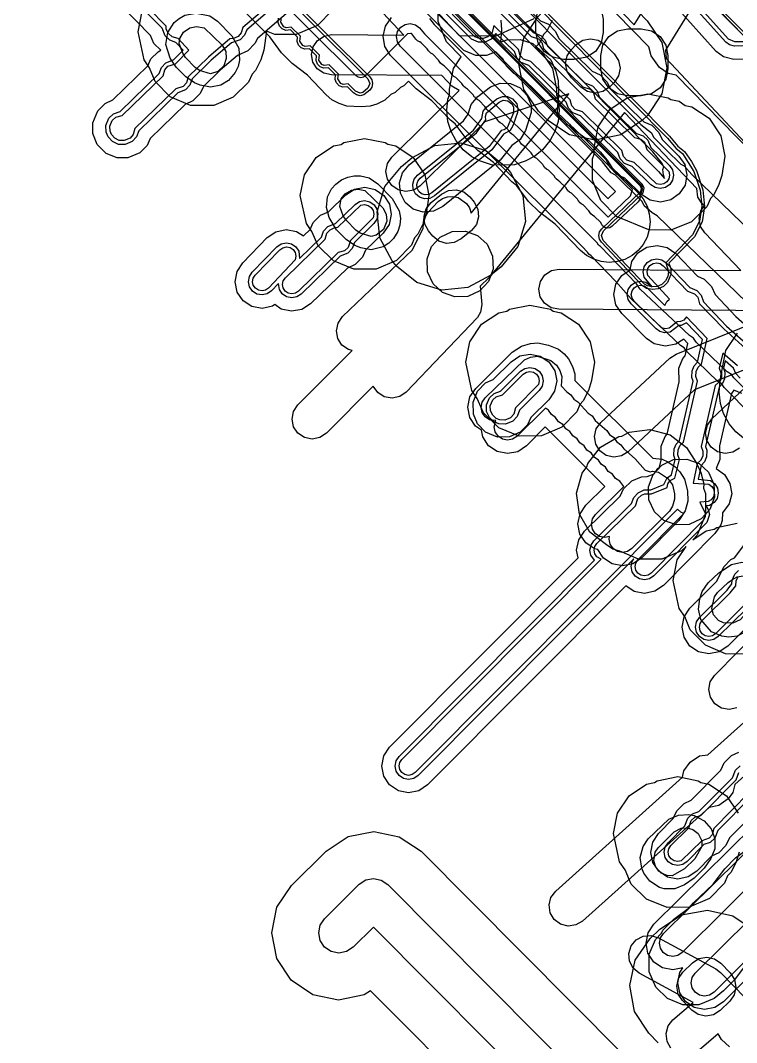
# Model space of a CAD drawing. Header units: metres. Extents: x -2677 to -840, y 169 to 1487.
# Drawn here: x -1908.2 to -1854.8, y 1261.4 to 1337.7 of the extents above; entities that cross this region are included whole.
import ezdxf

# ---------------------------------------------------------------- set-up
doc = ezdxf.new("R2010")
doc.units = ezdxf.units.M
doc.layers.add('AI_GREENING_EXCLUSIONS', color=1, linetype='Continuous')
doc.layers.add('AI_GREENING_LAWN', color=82, linetype='Continuous')

msp = doc.modelspace()

# ---------------------------------------------------------------- linework, layer by layer
at = {"layer": 'AI_GREENING_EXCLUSIONS'}
for points in [[(-1811.473, 1324.442), (-1821.187, 1311.381), (-1822.475, 1309.85), (-1823.366, 1309.3), (-1824.429, 1308.975), (-1825.251, 1308.991), (-1826.079, 1309.14), (-1827.315, 1309.765), (-1916.185, 1398.968)], [(-1811.432, 1324.163), (-1821.033, 1311.253), (-1822.359, 1309.687), (-1823.292, 1309.115), (-1824.429, 1308.775), (-1825.274, 1308.792), (-1826.127, 1308.945), (-1827.457, 1309.624), (-1916.327, 1398.827)], [(-1920.465, 1390.016), (-1859.937, 1328.889), (-1859.298, 1328.107), (-1858.826, 1327.747), (-1857.964, 1326.407), (-1857.509, 1325.011), (-1857.381, 1323.82), (-1857.549, 1322.695), (-1858.065, 1321.678), (-1860.07, 1319.597), (-1859.868, 1318.932), (-1859.925, 1318.57), (-1860.098, 1318.239), (-1860.098, 1318.239), (-1860.371, 1317.982), (-1860.707, 1317.829), (-1861.071, 1317.791), (-1861.435, 1317.875), (-1861.652, 1318.01), (-1864.725, 1321.265), (-1864.861, 1321.621), (-1864.707, 1321.97), (-1861.762, 1324.804), (-1861.682, 1325.181), (-1861.834, 1325.459), (-1902.838, 1366.613)], [(-1920.323, 1390.156), (-1859.795, 1329.03), (-1859.18, 1328.279), (-1858.679, 1327.883), (-1858.14, 1327.139), (-1857.777, 1326.477), (-1857.311, 1325.042), (-1857.182, 1323.802), (-1857.355, 1322.645), (-1857.921, 1321.539), (-1859.831, 1319.559), (-1859.689, 1319.156), (-1859.684, 1318.726), (-1859.928, 1318.134), (-1859.928, 1318.134), (-1860.245, 1317.827), (-1860.637, 1317.641), (-1861.064, 1317.592), (-1861.494, 1317.684), (-1861.797, 1317.873), (-1864.87, 1321.128), (-1865.015, 1321.358), (-1865.061, 1321.626), (-1865.001, 1321.892), (-1864.845, 1322.114), (-1861.927, 1324.919), (-1861.879, 1325.144), (-1861.983, 1325.325), (-1902.706, 1366.169)], [(-1877.573, 1343.373), (-1865.905, 1331.738), (-1860.622, 1326.41), (-1860.152, 1325.872), (-1860.227, 1326.155), (-1860.276, 1326.542), (-1860.218, 1326.753), (-1860.382, 1327.063), (-1861.037, 1327.868), (-1861.037, 1327.868), (-1921.513, 1388.942)], [(-1852.964, 1308.938), (-1855, 1311), (-1855.177, 1311.268), (-1855.486, 1311.466), (-1857.792, 1313.68), (-1857.995, 1313.972), (-1858.289, 1314.158), (-1861.974, 1317.625), (-1862.05, 1317.732), (-1862.137, 1317.824), (-1862.16, 1317.884), (-1862.262, 1318.027), (-1864.928, 1320.808), (-1865.084, 1320.917), (-1865.185, 1321.076), (-1865.598, 1321.507), (-1879.873, 1335.745), (-1880.081, 1336.075), (-1880.147, 1336.46), (-1880.061, 1336.84), (-1879.836, 1337.159), (-1879.506, 1337.367), (-1879.121, 1337.433), (-1878.741, 1337.347), (-1878.422, 1337.121), (-1878.048, 1336.669), (-1864.353, 1323), (-1862.704, 1324.577), (-1862.56, 1325.054), (-1902.306, 1364.876)], [(-1877.697, 1337.81), (-1877.34, 1337.376), (-1864.407, 1324.419), (-1864.353, 1324.384), (-1863.816, 1324.897), (-1901.628, 1362.782)], [(-1904.401, 1355.589), (-1882.146, 1333.464), (-1881.994, 1333.237), (-1881.94, 1332.969), (-1881.993, 1332.701), (-1882.144, 1332.474), (-1882.583, 1332.109), (-1882.851, 1332.055), (-1883.119, 1332.108), (-1883.346, 1332.259), (-1883.809, 1332.72), (-1884.144, 1332.693), (-1884.416, 1332.797), (-1884.622, 1333.002), (-1884.727, 1333.274), (-1884.7, 1333.609), (-1885.226, 1334.132), (-1885.561, 1334.104), (-1885.832, 1334.208), (-1886.039, 1334.414), (-1886.143, 1334.685), (-1886.117, 1335.02), (-1886.642, 1335.544), (-1886.977, 1335.516), (-1887.249, 1335.62), (-1887.455, 1335.825), (-1887.56, 1336.097), (-1887.534, 1336.432), (-1888.059, 1336.955), (-1888.394, 1336.928), (-1888.666, 1337.031), (-1888.872, 1337.237), (-1888.977, 1337.508), (-1888.951, 1337.843)], [(-1904.397, 1355.35), (-1882.287, 1333.322), (-1882.14, 1332.969), (-1882.286, 1332.615), (-1882.66, 1332.294), (-1882.851, 1332.255), (-1883.205, 1332.401), (-1883.749, 1332.944), (-1884.113, 1332.89), (-1884.307, 1332.964), (-1884.529, 1333.305), (-1884.477, 1333.669), (-1885.166, 1334.355), (-1885.53, 1334.302), (-1885.724, 1334.376), (-1885.946, 1334.717), (-1885.894, 1335.08), (-1886.583, 1335.767), (-1886.946, 1335.714), (-1887.141, 1335.788), (-1887.363, 1336.128), (-1887.311, 1336.492), (-1888, 1337.178), (-1888.363, 1337.125), (-1888.557, 1337.199), (-1888.78, 1337.54), (-1888.728, 1337.904)], [(-1853.673, 1327.847), (-1859.289, 1333.592), (-1859.897, 1333.72), (-1860.541, 1334.161), (-1861.151, 1335.024), (-1861.341, 1335.691), (-1874.661, 1349.316)], [(-1873.751, 1349.075), (-1862.436, 1337.352), (-1861.232, 1339.285)], [(-1876.124, 1344.196), (-1861.93, 1329.918), (-1861.141, 1329.284), (-1860.988, 1328.971), (-1860.008, 1327.985), (-1858.944, 1326.957), (-1858.692, 1326.834), (-1858.129, 1326.169), (-1831.298, 1300.235), (-1830.389, 1300.383), (-1813.187, 1304.663), (-1812.31, 1305.036), (-1811.75, 1305.021)], [(-1876.124, 1344.196), (-1861.93, 1329.918), (-1861.141, 1329.284), (-1860.988, 1328.971), (-1860.008, 1327.985), (-1858.944, 1326.957), (-1858.692, 1326.834), (-1858.129, 1326.169), (-1831.298, 1300.235), (-1830.389, 1300.383), (-1813.187, 1304.663), (-1812.31, 1305.036), (-1811.75, 1305.021)], [(-1791.286, 1261.685), (-1830.462, 1294.23), (-1831.049, 1294.29), (-1831.768, 1294.584), (-1832.409, 1295.028), (-1832.607, 1295.335), (-1833.699, 1296.204), (-1834.851, 1297.333), (-1835.177, 1297.492), (-1835.694, 1298.077), (-1835.955, 1298.525), (-1836.203, 1299.413), (-1860.71, 1323.101), (-1861.085, 1323.316), (-1861.674, 1323.828), (-1861.836, 1324.155), (-1863.817, 1326.136), (-1864.142, 1326.297), (-1864.791, 1327.123), (-1878.974, 1341.388)], [(-1791.286, 1261.685), (-1830.462, 1294.23), (-1831.049, 1294.29), (-1831.768, 1294.584), (-1832.409, 1295.028), (-1832.607, 1295.335), (-1833.699, 1296.204), (-1834.851, 1297.333), (-1835.177, 1297.492), (-1835.694, 1298.077), (-1835.955, 1298.525), (-1836.203, 1299.413), (-1860.71, 1323.101), (-1861.085, 1323.316), (-1861.674, 1323.828), (-1861.836, 1324.155), (-1863.817, 1326.136), (-1864.142, 1326.297), (-1864.791, 1327.123), (-1878.974, 1341.388)], [(-1879.364, 1340.713), (-1875.464, 1336.544), (-1872.716, 1336.523), (-1869.877, 1337.804)], [(-1888.218, 1339.619), (-1891.319, 1336.957), (-1891.474, 1336.576), (-1891.798, 1336.227), (-1892.441, 1336.003), (-1893.961, 1334.697), (-1895.389, 1333.307), (-1895.56, 1332.847), (-1895.884, 1332.497), (-1896.452, 1332.273), (-1899.356, 1329.442), (-1899.527, 1328.981), (-1899.85, 1328.632), (-1900.388, 1328.407), (-1900.881, 1328.427), (-1901.322, 1328.632), (-1901.646, 1328.981), (-1901.797, 1329.342), (-1901.816, 1329.836), (-1901.592, 1330.373), (-1901.242, 1330.697), (-1900.753, 1330.868), (-1897.85, 1333.699), (-1897.679, 1334.16), (-1897.355, 1334.509), (-1896.787, 1334.733), (-1896.048, 1335.456), (-1896.598, 1336.024), (-1897.055, 1336.195), (-1897.405, 1336.518), (-1897.629, 1337.09), (-1900.124, 1339.661)], [(-1888.373, 1339.897), (-1891.598, 1337.138), (-1891.723, 1336.744), (-1891.966, 1336.476), (-1892.298, 1336.316), (-1892.583, 1336.297), (-1894.164, 1334.919), (-1895.683, 1333.467), (-1895.809, 1333.015), (-1896.051, 1332.746), (-1896.607, 1332.567), (-1899.65, 1329.602), (-1899.775, 1329.149), (-1900.018, 1328.88), (-1900.448, 1328.701), (-1900.822, 1328.721), (-1901.154, 1328.88), (-1901.397, 1329.149), (-1901.503, 1329.402), (-1901.522, 1329.776), (-1901.343, 1330.206), (-1901.075, 1330.448), (-1900.598, 1330.574), (-1897.555, 1333.539), (-1897.43, 1333.992), (-1897.187, 1334.26), (-1896.632, 1334.439), (-1895.625, 1335.45), (-1896.437, 1336.318), (-1896.888, 1336.444), (-1897.156, 1336.686), (-1897.315, 1337.018), (-1897.335, 1337.244), (-1899.963, 1339.955)], [(-1871.586, 1339.781), (-1869.4, 1337.642), (-1868.821, 1337.379), (-1868.28, 1336.839), (-1868.039, 1336.311), (-1865.549, 1333.874), (-1864.97, 1333.612), (-1864.429, 1333.072), (-1864.188, 1332.543), (-1861.698, 1330.107), (-1861.119, 1329.845), (-1860.578, 1329.304), (-1860.337, 1328.776), (-1859.089, 1327.556), (-1858.649, 1326.912), (-1858.488, 1326.148), (-1858.632, 1325.381), (-1859.058, 1324.727), (-1859.702, 1324.287), (-1860.466, 1324.126), (-1861.233, 1324.27), (-1861.887, 1324.696), (-1863.129, 1325.912), (-1863.708, 1326.175), (-1864.249, 1326.715), (-1864.49, 1327.243), (-1866.98, 1329.679), (-1867.559, 1329.942), (-1868.1, 1330.482), (-1868.341, 1331.01), (-1870.831, 1333.446), (-1871.41, 1333.709), (-1871.951, 1334.249), (-1872.192, 1334.777), (-1872.747, 1335.321), (-1873.431, 1335.056), (-1874.223, 1335.056), (-1875.122, 1335.431), (-1878.355, 1338.673)], [(-1872.286, 1339.066), (-1869.946, 1336.774), (-1869.38, 1336.55), (-1869.056, 1336.2), (-1868.885, 1335.738), (-1866.095, 1333.007), (-1865.529, 1332.783), (-1865.205, 1332.433), (-1865.034, 1331.971), (-1862.244, 1329.24), (-1861.757, 1329.069), (-1861.408, 1328.745), (-1861.183, 1328.203), (-1859.789, 1326.841), (-1859.568, 1326.519), (-1859.488, 1326.137), (-1859.56, 1325.754), (-1859.773, 1325.427), (-1860.095, 1325.206), (-1860.477, 1325.126), (-1860.86, 1325.198), (-1861.187, 1325.411), (-1862.583, 1326.779), (-1863.149, 1327.004), (-1863.473, 1327.353), (-1863.644, 1327.816), (-1866.434, 1330.547), (-1867, 1330.771), (-1867.324, 1331.12), (-1867.495, 1331.583), (-1870.285, 1334.314), (-1870.851, 1334.538), (-1871.175, 1334.888), (-1871.346, 1335.35), (-1872.729, 1336.702), (-1873.091, 1336.26), (-1873.532, 1336.056), (-1874.025, 1336.036), (-1874.563, 1336.26), (-1877.793, 1339.528)], [(-1872.496, 1338.851), (-1870.101, 1336.48), (-1869.547, 1336.301), (-1869.305, 1336.033), (-1869.179, 1335.578), (-1866.25, 1332.713), (-1865.696, 1332.534), (-1865.454, 1332.265), (-1865.328, 1331.811), (-1862.399, 1328.946), (-1861.925, 1328.82), (-1861.656, 1328.578), (-1861.477, 1328.044), (-1859.844, 1326.401), (-1859.788, 1326.134), (-1859.838, 1325.865), (-1859.988, 1325.637), (-1860.213, 1325.482), (-1860.48, 1325.426), (-1860.749, 1325.476), (-1862.428, 1327.073), (-1862.982, 1327.252), (-1863.224, 1327.521), (-1863.35, 1327.975), (-1866.279, 1330.841), (-1866.833, 1331.02), (-1867.075, 1331.288), (-1867.201, 1331.742), (-1870.129, 1334.608), (-1870.684, 1334.787), (-1870.926, 1335.055), (-1871.052, 1335.51), (-1872.891, 1337.279), (-1873.016, 1336.778), (-1873.338, 1336.456), (-1873.688, 1336.33), (-1873.965, 1336.33), (-1874.315, 1336.456), (-1877.635, 1339.822)], [(-1852.112, 1335.77), (-1854.945, 1335.761), (-1855.323, 1335.858), (-1855.595, 1336.05), (-1858.771, 1339.591)], [(-1852.011, 1336.07), (-1854.929, 1336.06), (-1855.384, 1336.263), (-1858.548, 1339.791)], [(-1887.617, 1338.804), (-1890.516, 1336.326), (-1890.699, 1335.938), (-1891.239, 1335.398), (-1891.998, 1335.06), (-1893.287, 1333.958), (-1894.545, 1332.732), (-1894.784, 1332.208), (-1895.324, 1331.668), (-1895.908, 1331.404), (-1898.511, 1328.867), (-1898.751, 1328.343), (-1899.291, 1327.803), (-1900.19, 1327.427), (-1900.982, 1327.427), (-1901.801, 1327.749), (-1902.475, 1328.422), (-1902.796, 1329.242), (-1902.796, 1330.033), (-1902.421, 1330.932), (-1901.881, 1331.473), (-1901.297, 1331.737), (-1898.694, 1334.274), (-1898.454, 1334.798), (-1897.914, 1335.338), (-1897.716, 1335.441), (-1898.234, 1335.959), (-1898.501, 1336.549), (-1900.701, 1338.819)], [(-1851.565, 1316), (-1868.045, 1316.123), (-1868.618, 1316.241), (-1869.102, 1316.57), (-1869.424, 1317.059), (-1869.534, 1317.634), (-1869.415, 1318.207), (-1869.086, 1318.691), (-1868.597, 1319.013), (-1868.022, 1319.123), (-1854.475, 1319.021), (-1857.166, 1321.818), (-1857.482, 1322.311), (-1857.585, 1322.887), (-1857.46, 1323.458), (-1857.179, 1323.861), (-1857.353, 1323.982), (-1857.666, 1324.477), (-1857.749, 1325.132), (-1863.154, 1330.802), (-1873.229, 1318.495), (-1873.905, 1317.846), (-1873.774, 1316.488), (-1873.876, 1315.912), (-1874.113, 1315.507), (-1879.428, 1309.955), (-1879.908, 1309.619), (-1880.479, 1309.493), (-1881.056, 1309.595), (-1881.549, 1309.91), (-1881.882, 1310.386), (-1885.377, 1306.88), (-1885.863, 1306.554), (-1886.437, 1306.439), (-1887.011, 1306.552), (-1887.498, 1306.877), (-1887.824, 1307.363), (-1887.939, 1307.937), (-1887.826, 1308.511), (-1887.502, 1308.998), (-1883.455, 1313.057), (-1883.735, 1313.119), (-1884.215, 1313.454), (-1884.53, 1313.947), (-1884.632, 1314.523), (-1884.506, 1315.095), (-1884.171, 1315.575), (-1878.964, 1320.57), (-1878.161, 1322.183), (-1878.099, 1322.845), (-1877.8, 1323.349), (-1877.045, 1324.171), (-1876.707, 1324.394), (-1876.351, 1324.511), (-1875.957, 1324.536), (-1875.56, 1324.454), (-1874.929, 1324.025), (-1874.706, 1323.687), (-1874.581, 1323.294), (-1867.294, 1332.195), (-1873.563, 1330.111), (-1878.379, 1325.34), (-1878.867, 1325.017), (-1879.441, 1324.906), (-1880.015, 1325.023), (-1880.5, 1325.35), (-1880.823, 1325.838), (-1880.934, 1326.413), (-1880.818, 1326.986), (-1880.49, 1327.472), (-1875.478, 1332.437), (-1876.024, 1332.755), (-1876.775, 1333.553), (-1884.999, 1333.615), (-1885.572, 1333.733), (-1886.057, 1334.062), (-1886.378, 1334.551), (-1886.488, 1335.126), (-1886.37, 1335.699), (-1886.041, 1336.183), (-1885.552, 1336.505), (-1884.977, 1336.615), (-1879.6, 1336.575), (-1881.555, 1338.664)], [(-1868.55, 1337.67), (-1868.943, 1336.88), (-1869.192, 1336.613), (-1869.464, 1336), (-1869.806, 1335.658), (-1869.379, 1335.372), (-1868.511, 1334.075), (-1868.207, 1332.544), (-1868.207, 1332.118), (-1868.086, 1331.789), (-1868.013, 1330.977), (-1868.102, 1330.128), (-1868.334, 1329.386), (-1868.706, 1328.683), (-1869.25, 1328.029), (-1869.829, 1327.539), (-1870.547, 1327.161), (-1871.338, 1326.892), (-1872.999, 1326.876), (-1873.871, 1327.161), (-1874.521, 1327.496), (-1875.168, 1328.029), (-1875.708, 1328.683), (-1876.076, 1329.386), (-1876.312, 1330.128), (-1876.402, 1330.977), (-1876.328, 1331.789), (-1876.207, 1332.118), (-1876.207, 1332.118), (-1876.207, 1332.544), (-1875.903, 1334.075), (-1875.322, 1334.943), (-1876.423, 1336.064), (-1877.043, 1337.586), (-1877.043, 1339.17)], [(-1857.926, 1338.963), (-1860.087, 1335.449), (-1860.044, 1334.818), (-1853.397, 1327.733)], [(-1852.434, 1334.768), (-1855, 1334.762), (-1855.756, 1334.956), (-1856.3, 1335.34), (-1859.516, 1338.924)], [(-1808.667, 1326.764), (-1813.76, 1330.662), (-1816.899, 1326.599), (-1814.373, 1324.64), (-1813.103, 1323.181), (-1812.482, 1321.35), (-1812.601, 1319.42), (-1813.444, 1317.68), (-1819.084, 1310.195), (-1820.702, 1308.804), (-1822.753, 1308.214), (-1824.863, 1308.533), (-1826.647, 1309.702), (-1849.711, 1333.433), (-1850.937, 1333.684), (-1852.573, 1334.806), (-1856.84, 1339.209)], [(-1884.915, 1338.438), (-1886.038, 1337.294), (-1887.624, 1336.631), (-1889.208, 1336.631), (-1889.841, 1336.879), (-1890.037, 1335.451), (-1890.263, 1334.726), (-1890.656, 1333.936), (-1890.908, 1333.666), (-1891.178, 1333.058), (-1892.322, 1331.935), (-1893.767, 1331.331), (-1895.505, 1331.331), (-1897.014, 1331.978), (-1898.137, 1333.122), (-1898.556, 1334.124), (-1898.959, 1334.726), (-1899.42, 1336.822), (-1899.116, 1338.353)], [(-1872.36, 1337.691), (-1872.321, 1336.974), (-1872.398, 1336.036), (-1871.913, 1336.218), (-1870.919, 1336.245), (-1869.97, 1335.945), (-1868.645, 1334.734), (-1868.259, 1333.878), (-1868.104, 1333.159), (-1868.065, 1332.442), (-1868.168, 1330.792), (-1867.247, 1329.938), (-1866.952, 1329.567), (-1865.778, 1328.686), (-1864.967, 1327.875), (-1864.431, 1327.245), (-1864.091, 1326.699), (-1862.125, 1324.807), (-1861.751, 1324.352), (-1861.465, 1323.816), (-1861.295, 1323.253), (-1861.236, 1322.658), (-1861.295, 1322.066), (-1861.467, 1321.498), (-1861.76, 1320.954), (-1862.129, 1320.507), (-1862.583, 1320.135), (-1863.116, 1319.85), (-1863.682, 1319.679), (-1864.283, 1319.62), (-1864.885, 1319.682), (-1865.441, 1319.853), (-1865.981, 1320.144), (-1866.414, 1320.504), (-1868.317, 1322.483), (-1869.485, 1323.357), (-1870.296, 1324.168), (-1871.172, 1325.343), (-1871.536, 1325.635), (-1872.909, 1327.083), (-1874.077, 1327.958), (-1874.888, 1328.768), (-1875.764, 1329.944), (-1876.128, 1330.236), (-1877.501, 1331.683), (-1878.669, 1332.558), (-1879.256, 1333.144), (-1879.601, 1332.799), (-1879.861, 1332.67), (-1880.25, 1332.281), (-1880.56, 1332.137), (-1881.026, 1331.728), (-1881.615, 1331.421), (-1882.109, 1331.274), (-1882.778, 1331.213), (-1883.846, 1331.285), (-1884.432, 1331.464), (-1884.958, 1331.75), (-1885.401, 1332.12), (-1886.778, 1333.582), (-1887.919, 1334.446), (-1888.729, 1335.256), (-1889.605, 1336.443), (-1891.348, 1338.204)], [(-1853.675, 1308.235), (-1855.712, 1310.298), (-1855.881, 1310.554), (-1856.179, 1310.745), (-1858.484, 1312.959), (-1858.684, 1313.247), (-1858.975, 1313.43), (-1862.659, 1316.897), (-1863.794, 1318.194), (-1865.639, 1320.109), (-1865.807, 1320.226), (-1865.912, 1320.392), (-1866.305, 1320.8), (-1880.599, 1335.057), (-1881.015, 1335.717), (-1881.147, 1336.486), (-1880.975, 1337.247), (-1880.524, 1337.884)], [(-1854.384, 1309.836), (-1854.982, 1310.086), (-1855.164, 1309.844), (-1856.058, 1305.944), (-1856.042, 1304.918), (-1856.32, 1304.252), (-1855.689, 1303.798), (-1855.279, 1303.134), (-1855.153, 1302.364), (-1855.333, 1301.604), (-1855.844, 1300.937), (-1855.865, 1300.378), (-1855.968, 1300.048), (-1856.398, 1299.398), (-1860.236, 1295.528), (-1860.883, 1295.091), (-1861.648, 1294.936), (-1862.414, 1295.085), (-1863.043, 1295.502), (-1877.832, 1280.651), (-1878.48, 1280.216), (-1879.245, 1280.062), (-1880.01, 1280.213), (-1880.66, 1280.645), (-1881.095, 1281.293), (-1881.249, 1282.058), (-1881.098, 1282.823), (-1880.666, 1283.473), (-1866.607, 1297.592), (-1866.718, 1298.167), (-1866.56, 1298.932), (-1866.122, 1299.578), (-1863.465, 1302.198), (-1863.219, 1302.736), (-1862.6, 1303.33), (-1861.877, 1303.632), (-1861.462, 1303.651), (-1860.943, 1303.853), (-1860.672, 1304.26), (-1860.526, 1304.358), (-1860.407, 1304.879), (-1860.423, 1305.905), (-1860.121, 1306.627), (-1859.963, 1306.81), (-1859.069, 1310.71), (-1859.086, 1311.736), (-1858.783, 1312.459), (-1858.626, 1312.642), (-1858.415, 1313.562), (-1858.729, 1313.889), (-1859.313, 1313.518), (-1860.079, 1313.366), (-1860.935, 1313.559), (-1861.493, 1313.952), (-1863.352, 1315.812), (-1863.786, 1316.461), (-1863.938, 1317.227), (-1863.785, 1317.992), (-1863.352, 1318.641), (-1862.732, 1319.055), (-1862.591, 1319.695), (-1862.144, 1320.335), (-1861.486, 1320.755), (-1860.718, 1320.892), (-1859.956, 1320.724), (-1859.316, 1320.277), (-1857.702, 1318.596), (-1857.195, 1318.363), (-1856.655, 1317.823), (-1856.383, 1317.221), (-1854.831, 1315.594), (-1853.19, 1314.131)], [(-1854.523, 1310.978), (-1854.846, 1311.327), (-1855.006, 1311.733), (-1855.629, 1312.287), (-1855.763, 1311.727), (-1855.665, 1311.441), (-1855.684, 1310.948), (-1855.835, 1310.587), (-1856.087, 1310.309), (-1857.101, 1305.895), (-1857.002, 1305.609), (-1857.022, 1305.116), (-1857.173, 1304.755), (-1857.425, 1304.477), (-1857.656, 1303.453), (-1856.737, 1303.344), (-1856.421, 1303.116), (-1856.215, 1302.784), (-1856.153, 1302.399), (-1856.242, 1302.019), (-1856.471, 1301.703), (-1856.802, 1301.497), (-1857.048, 1301.457), (-1856.896, 1301.192), (-1856.819, 1300.81), (-1856.998, 1300.234), (-1860.946, 1296.232), (-1861.27, 1296.014), (-1861.652, 1295.936), (-1862.035, 1296.01), (-1862.36, 1296.226), (-1862.579, 1296.549), (-1862.656, 1296.932), (-1862.582, 1297.315), (-1862.448, 1297.517), (-1878.54, 1281.356), (-1878.864, 1281.139), (-1879.247, 1281.062), (-1879.63, 1281.137), (-1879.955, 1281.353), (-1880.172, 1281.677), (-1880.249, 1282.06), (-1880.174, 1282.443), (-1879.958, 1282.768), (-1865.374, 1297.413), (-1865.644, 1297.777), (-1865.718, 1298.161), (-1865.639, 1298.543), (-1865.42, 1298.866), (-1862.615, 1301.63), (-1862.444, 1302.097), (-1862.12, 1302.447), (-1861.68, 1302.651), (-1861.179, 1302.67), (-1860.213, 1303.062), (-1859.964, 1303.554), (-1859.634, 1303.773), (-1859.364, 1304.928), (-1859.463, 1305.214), (-1859.443, 1305.707), (-1859.292, 1306.068), (-1859.04, 1306.346), (-1858.027, 1310.759), (-1858.125, 1311.045), (-1858.105, 1311.538), (-1857.954, 1311.9), (-1857.702, 1312.177), (-1857.32, 1313.861), (-1858.515, 1315.11), (-1858.912, 1314.91), (-1859.096, 1314.906), (-1859.742, 1314.424), (-1860.128, 1314.367), (-1860.507, 1314.462), (-1860.786, 1314.659), (-1862.645, 1316.519), (-1862.862, 1316.844), (-1862.938, 1317.227), (-1862.861, 1317.609), (-1862.645, 1317.934), (-1862.32, 1318.15), (-1861.937, 1318.226), (-1861.555, 1318.15), (-1861.089, 1317.792), (-1861.691, 1318.528), (-1861.759, 1318.912), (-1861.675, 1319.294), (-1861.451, 1319.613), (-1861.123, 1319.824), (-1860.739, 1319.892), (-1860.357, 1319.808), (-1860.038, 1319.584), (-1858.285, 1317.757), (-1857.754, 1317.534), (-1857.43, 1317.184), (-1857.26, 1316.687), (-1855.528, 1314.877), (-1853.669, 1313.214)], [(-1854.723, 1311.908), (-1855.808, 1312.849), (-1856.084, 1311.731), (-1855.959, 1311.382), (-1855.978, 1311.007), (-1856.138, 1310.675), (-1856.377, 1310.452), (-1857.421, 1305.899), (-1857.296, 1305.55), (-1857.316, 1305.176), (-1857.475, 1304.844), (-1857.715, 1304.62), (-1858.029, 1303.166), (-1856.862, 1303.071), (-1856.64, 1302.911), (-1856.496, 1302.679), (-1856.453, 1302.41), (-1856.515, 1302.144), (-1856.675, 1301.922), (-1856.907, 1301.779), (-1857.53, 1301.747), (-1857.13, 1300.929), (-1857.135, 1300.656), (-1857.244, 1300.406), (-1861.159, 1296.443), (-1861.386, 1296.29), (-1861.653, 1296.236), (-1861.921, 1296.288), (-1862.149, 1296.439), (-1862.302, 1296.665), (-1862.356, 1296.933), (-1862.304, 1297.201), (-1862.153, 1297.429), (-1858.71, 1300.901), (-1858.954, 1300.985), (-1859.194, 1301.21), (-1878.753, 1281.568), (-1878.98, 1281.416), (-1879.248, 1281.362), (-1879.516, 1281.415), (-1879.743, 1281.566), (-1879.895, 1281.793), (-1879.949, 1282.061), (-1879.896, 1282.329), (-1879.745, 1282.556), (-1864.878, 1297.486), (-1865.216, 1297.662), (-1865.366, 1297.89), (-1865.418, 1298.158), (-1865.363, 1298.426), (-1865.209, 1298.652), (-1862.321, 1301.472), (-1862.142, 1302.009), (-1861.873, 1302.252), (-1861.62, 1302.357), (-1861.133, 1302.351), (-1859.954, 1302.841), (-1859.903, 1303.115), (-1859.751, 1303.343), (-1859.384, 1303.523), (-1859.043, 1304.924), (-1859.169, 1305.273), (-1859.149, 1305.647), (-1858.99, 1305.98), (-1858.75, 1306.203), (-1857.706, 1310.755), (-1857.831, 1311.105), (-1857.811, 1311.479), (-1857.652, 1311.811), (-1857.412, 1312.035), (-1856.992, 1313.951), (-1858.511, 1315.557), (-1858.728, 1315.314), (-1858.977, 1315.203), (-1859.222, 1315.197), (-1859.811, 1314.719), (-1860.079, 1314.666), (-1860.378, 1314.733), (-1862.433, 1316.731), (-1862.584, 1316.959), (-1862.638, 1317.226), (-1862.584, 1317.494), (-1862.433, 1317.721), (-1862.205, 1317.873), (-1861.938, 1317.926), (-1861.67, 1317.873), (-1861.443, 1317.721), (-1860.138, 1316.416), (-1859.996, 1316.715), (-1859.792, 1316.874), (-1861.411, 1318.637), (-1861.459, 1318.906), (-1861.4, 1319.173), (-1861.244, 1319.397), (-1861.014, 1319.544), (-1860.745, 1319.592), (-1860.478, 1319.533), (-1860.254, 1319.377), (-1858.447, 1317.464), (-1857.922, 1317.285), (-1857.679, 1317.017), (-1857.554, 1316.533), (-1855.738, 1314.661), (-1853.816, 1312.92)], [(-1854.57, 1305.769), (-1855.067, 1305.46), (-1855.644, 1305.364), (-1856.214, 1305.496), (-1856.69, 1305.836), (-1857, 1306.333), (-1857.096, 1306.91), (-1856.964, 1307.48), (-1856.623, 1307.957), (-1851.656, 1312.62), (-1857.914, 1310.105), (-1862.863, 1305.492), (-1863.36, 1305.184), (-1863.938, 1305.09), (-1864.508, 1305.224), (-1864.983, 1305.566), (-1865.29, 1306.064), (-1865.384, 1306.642), (-1865.25, 1307.211), (-1864.908, 1307.686), (-1859.755, 1312.489), (-1859.292, 1312.784), (-1851.464, 1315.93)], [(-1854.272, 1306.506), (-1854.855, 1306.996), (-1855.352, 1307.586), (-1855.763, 1308.353), (-1855.999, 1309.095), (-1856.089, 1309.944), (-1856.015, 1310.756), (-1856.015, 1310.756), (-1855.894, 1311.085), (-1855.894, 1311.511), (-1855.59, 1313.042), (-1854.722, 1314.339)], [(-1853.946, 1290.4), (-1855.607, 1290.415), (-1857.115, 1291.063), (-1858.239, 1292.207), (-1858.658, 1293.208), (-1859.06, 1293.811), (-1859.522, 1295.907), (-1859.217, 1297.437), (-1858.547, 1298.44), (-1858.906, 1298.102), (-1860.351, 1297.498), (-1862.089, 1297.498), (-1863.494, 1298.085), (-1864.007, 1298.224), (-1864.007, 1298.224), (-1864.497, 1298.546), (-1865.734, 1299.498), (-1866.512, 1300.85), (-1866.714, 1302.398), (-1866.307, 1303.905), (-1865.945, 1304.376), (-1865.881, 1304.614), (-1864.929, 1305.851), (-1863.576, 1306.629), (-1863.338, 1306.66), (-1862.805, 1306.967), (-1861.258, 1307.168), (-1859.751, 1306.762), (-1858.514, 1305.81), (-1857.768, 1304.642), (-1857.461, 1303.947), (-1857.236, 1303.094), (-1857.244, 1302.781), (-1857.099, 1302.395), (-1857.099, 1300.811), (-1857.719, 1299.289), (-1858.055, 1298.932), (-1857.053, 1299.602), (-1856.47, 1299.718), (-1856.265, 1299.855), (-1854.734, 1300.16)], [(-1853.328, 1293.102), (-1855.444, 1290.999), (-1856.094, 1290.568), (-1856.86, 1290.418), (-1857.625, 1290.573), (-1858.272, 1291.008), (-1858.704, 1291.659), (-1858.854, 1292.424), (-1858.699, 1293.189), (-1858.263, 1293.837), (-1856.252, 1295.835), (-1855.748, 1296.919), (-1855.208, 1297.46), (-1854.94, 1297.592), (-1853.065, 1300.102)], [(-1854.033, 1293.811), (-1856.149, 1291.709), (-1856.474, 1291.493), (-1856.857, 1291.418), (-1857.239, 1291.495), (-1857.563, 1291.713), (-1857.779, 1292.038), (-1857.854, 1292.421), (-1857.776, 1292.804), (-1857.558, 1293.127), (-1855.495, 1295.178), (-1855.143, 1295.64), (-1855.124, 1295.92), (-1854.919, 1296.36), (-1854.649, 1296.631)], [(-1854.244, 1294.024), (-1856.36, 1291.922), (-1856.588, 1291.77), (-1856.856, 1291.718), (-1857.124, 1291.772), (-1857.35, 1291.925), (-1857.501, 1292.152), (-1857.554, 1292.42), (-1857.499, 1292.688), (-1857.347, 1292.915), (-1855.268, 1294.981), (-1854.849, 1295.509), (-1854.83, 1295.86), (-1854.67, 1296.193)], [(-1854.774, 1286.39), (-1855.347, 1286.271), (-1855.922, 1286.38), (-1856.411, 1286.701), (-1856.741, 1287.185), (-1856.86, 1287.758), (-1856.751, 1288.333), (-1856.43, 1288.822), (-1851.151, 1294.192)], [(-1846.199, 1288.507), (-1854.93, 1280.675), (-1855.07, 1280.074), (-1855.421, 1279.606), (-1856.107, 1279.11), (-1856.828, 1278.972), (-1866.272, 1270.5), (-1866.776, 1270.202), (-1867.355, 1270.119), (-1867.922, 1270.264), (-1868.391, 1270.615), (-1868.689, 1271.119), (-1868.772, 1271.698), (-1868.627, 1272.265), (-1868.276, 1272.733), (-1858.815, 1281.221), (-1858.717, 1281.688), (-1858.255, 1282.342), (-1857.545, 1282.826), (-1856.94, 1282.902), (-1848.38, 1290.581)], [(-1853.114, 1278.932), (-1855.319, 1276.699), (-1855.577, 1276.13), (-1856.118, 1275.59), (-1856.656, 1275.344), (-1857.76, 1274.226), (-1858.406, 1273.788), (-1859.17, 1273.631), (-1859.936, 1273.778), (-1860.588, 1274.208), (-1861.026, 1274.854), (-1861.183, 1275.618), (-1861.036, 1276.384), (-1860.606, 1277.036), (-1859.506, 1278.151), (-1859.247, 1278.72), (-1858.707, 1279.26), (-1858.169, 1279.506), (-1858.169, 1279.506), (-1855.964, 1281.739), (-1855.706, 1282.308), (-1855.166, 1282.848), (-1854.628, 1283.093)], [(-1853.682, 1279.783), (-1856.182, 1277.251), (-1856.406, 1276.689), (-1856.756, 1276.365), (-1857.223, 1276.195), (-1858.471, 1274.929), (-1858.794, 1274.71), (-1859.176, 1274.631), (-1859.56, 1274.705), (-1859.885, 1274.919), (-1860.104, 1275.242), (-1860.183, 1275.624), (-1860.109, 1276.008), (-1859.895, 1276.333), (-1858.643, 1277.599), (-1858.418, 1278.161), (-1858.069, 1278.484), (-1857.601, 1278.655), (-1855.101, 1281.187), (-1855.101, 1281.187), (-1854.877, 1281.749), (-1854.527, 1282.072)], [(-1853.841, 1280.077), (-1856.476, 1277.407), (-1856.602, 1276.936), (-1856.844, 1276.668), (-1857.382, 1276.489), (-1858.911, 1274.986), (-1859.178, 1274.931), (-1859.447, 1274.983), (-1859.675, 1275.133), (-1859.828, 1275.359), (-1859.883, 1275.626), (-1859.831, 1275.895), (-1859.681, 1276.123), (-1858.348, 1277.443), (-1858.17, 1277.993), (-1857.901, 1278.236), (-1857.443, 1278.361), (-1854.807, 1281.031), (-1854.807, 1281.031), (-1854.628, 1281.581)], [(-1854.584, 1275.646), (-1854.81, 1274.921), (-1855.203, 1274.131), (-1855.455, 1273.861), (-1855.682, 1273.317), (-1856.805, 1272.173), (-1858.314, 1271.526), (-1859.975, 1271.51), (-1861.497, 1272.13), (-1862.641, 1273.253), (-1863.103, 1274.319), (-1863.506, 1274.921), (-1863.967, 1277.017), (-1863.663, 1278.548), (-1862.795, 1279.845), (-1861.498, 1280.713), (-1860.915, 1280.828), (-1860.71, 1280.966), (-1859.179, 1281.27), (-1859.179, 1281.27), (-1857.648, 1280.966), (-1857.449, 1280.832), (-1856.846, 1280.713), (-1855.549, 1279.845), (-1854.681, 1278.548)], [(-1846.343, 1273.852), (-1855.766, 1264.477), (-1856.416, 1264.045), (-1857.182, 1263.895), (-1857.947, 1264.049), (-1858.594, 1264.484), (-1859.026, 1265.134), (-1859.177, 1265.9), (-1859.022, 1266.665), (-1858.799, 1266.997), (-1859.549, 1266.85), (-1860.314, 1267.005), (-1860.961, 1267.44), (-1861.393, 1268.091), (-1861.542, 1268.857), (-1861.388, 1269.621), (-1860.952, 1270.269), (-1851.627, 1279.465)], [(-1849.173, 1277.744), (-1858.838, 1268.141), (-1859.163, 1267.925), (-1859.546, 1267.85), (-1859.928, 1267.928), (-1860.252, 1268.145), (-1860.467, 1268.47), (-1860.542, 1268.853), (-1860.465, 1269.236), (-1860.247, 1269.56), (-1850.922, 1278.756)], [(-1873.963, 1257.131), (-1882.077, 1265.294), (-1882.549, 1264.981), (-1884.463, 1264.607), (-1886.375, 1264.994), (-1887.994, 1266.083), (-1889.072, 1267.709), (-1889.446, 1269.623), (-1889.059, 1271.536), (-1887.97, 1273.154), (-1885.388, 1275.719), (-1883.763, 1276.797), (-1881.848, 1277.172), (-1879.937, 1276.785), (-1878.318, 1275.697), (-1863.346, 1260.634)], [(-1846.35, 1275.294), (-1856.471, 1265.186), (-1856.796, 1264.97), (-1857.179, 1264.895), (-1857.562, 1264.972), (-1857.886, 1265.189), (-1858.102, 1265.514), (-1858.177, 1265.897), (-1858.1, 1266.28), (-1857.882, 1266.603), (-1847.788, 1276.576)], [(-1854.073, 1267.27), (-1854.95, 1266.107), (-1855.76, 1265.297), (-1856.448, 1264.724), (-1857.599, 1264.257), (-1858.787, 1264.257), (-1859.938, 1264.724), (-1860.804, 1265.572), (-1861.295, 1266.711), (-1861.295, 1268.035), (-1860.842, 1269.118), (-1860.396, 1269.582), (-1860.278, 1269.815), (-1859.468, 1270.625), (-1858.287, 1271.502), (-1857.992, 1271.866), (-1856.539, 1273.241), (-1855.669, 1274.397), (-1854.858, 1275.208), (-1854.858, 1275.208), (-1853.678, 1276.084)], [(-1869.013, 1257.116), (-1881.871, 1270.051), (-1883.389, 1268.543), (-1883.877, 1268.219), (-1884.452, 1268.107), (-1885.025, 1268.223), (-1885.511, 1268.55), (-1885.834, 1269.037), (-1885.946, 1269.612), (-1885.83, 1270.185), (-1885.504, 1270.671), (-1882.921, 1273.236), (-1882.434, 1273.559), (-1881.859, 1273.672), (-1881.286, 1273.556), (-1880.8, 1273.229), (-1865.828, 1258.167)], [(-1860.641, 1261.411), (-1861.334, 1262.124), (-1862.395, 1263.761), (-1862.748, 1265.68), (-1862.341, 1267.588), (-1861.234, 1269.194), (-1860.521, 1269.887), (-1858.884, 1270.948), (-1856.965, 1271.301), (-1855.057, 1270.894), (-1853.451, 1269.787), (-1852.758, 1269.074), (-1851.697, 1267.437), (-1851.452, 1266.108), (-1850.524, 1265.916), (-1848.91, 1264.819), (-1847.523, 1263.412), (-1846.451, 1261.782), (-1846.085, 1259.865)], [(-1859.683, 1261.015), (-1859.973, 1261.523), (-1860.046, 1262.104), (-1859.892, 1262.669), (-1859.533, 1263.131), (-1858.033, 1264.433), (-1862.047, 1266.607), (-1862.497, 1266.98), (-1862.77, 1267.498), (-1862.825, 1268.081), (-1862.652, 1268.64), (-1862.278, 1269.09), (-1861.76, 1269.363), (-1861.177, 1269.418), (-1860.618, 1269.245), (-1856.345, 1266.93), (-1855.99, 1266.663), (-1854.111, 1264.754)], [(-1855.316, 1261.119), (-1855.907, 1261.652), (-1856.156, 1262.09), (-1857.567, 1260.865)]]:
    msp.add_lwpolyline(points, dxfattribs=at)
for points in [[(-1870.65, 1332.522), (-1871.036, 1334.434), (-1870.661, 1336.349), (-1869.581, 1337.974), (-1869.223, 1338.334), (-1867.604, 1339.422), (-1865.692, 1339.808), (-1863.777, 1339.433), (-1862.15, 1338.351), (-1861.446, 1337.65), (-1860.362, 1336.033), (-1859.977, 1334.121), (-1860.355, 1332.203), (-1861.437, 1330.579), (-1861.796, 1330.219), (-1863.416, 1329.133), (-1865.329, 1328.75), (-1867.243, 1329.128), (-1868.866, 1330.209), (-1869.566, 1330.907), (-1870.65, 1332.522)], [(-1864.731, 1336.771), (-1864.884, 1336.006), (-1865.317, 1335.357), (-1865.966, 1334.923), (-1866.897, 1334.757), (-1867.689, 1334.757), (-1868.497, 1334.923), (-1869.146, 1335.357), (-1869.579, 1336.006), (-1869.753, 1336.821), (-1869.753, 1337.613), (-1869.579, 1338.536), (-1869.146, 1339.185), (-1868.497, 1339.619), (-1867.731, 1339.771), (-1866.731, 1339.771), (-1865.966, 1339.619), (-1865.317, 1339.185), (-1864.884, 1338.536), (-1864.731, 1337.771), (-1864.731, 1336.771)], [(-1891.913, 1335.598), (-1891.851, 1334.698), (-1891.961, 1334.231), (-1892.169, 1333.786), (-1892.684, 1333.193), (-1893.252, 1332.85), (-1894.016, 1332.694), (-1894.782, 1332.843), (-1895.222, 1333.024), (-1895.867, 1333.462), (-1896.589, 1334.194), (-1897.018, 1334.846), (-1897.349, 1335.861), (-1897.203, 1336.779), (-1896.733, 1337.505), (-1896.365, 1337.817), (-1895.923, 1338.054), (-1895.077, 1338.222), (-1894.055, 1338.013), (-1893.507, 1337.62), (-1892.433, 1336.53), (-1891.913, 1335.598)], [(-1893.034, 1334.289), (-1893.465, 1333.862), (-1894.021, 1333.694), (-1894.832, 1333.945), (-1895.155, 1334.164), (-1895.877, 1334.896), (-1896.092, 1335.222), (-1896.352, 1335.937), (-1896.304, 1336.326), (-1896.021, 1336.801), (-1895.566, 1337.12), (-1895.063, 1337.222), (-1894.493, 1337.114), (-1893.145, 1335.828), (-1892.885, 1335.362), (-1892.844, 1334.819), (-1893.034, 1334.289)], [(-1860.494, 1332.639), (-1861.143, 1332.205), (-1861.908, 1332.053), (-1862.908, 1332.053), (-1863.673, 1332.205), (-1864.322, 1332.639), (-1864.756, 1333.288), (-1864.908, 1334.053), (-1864.908, 1335.053), (-1864.756, 1335.818), (-1864.322, 1336.467), (-1863.673, 1336.901), (-1862.908, 1337.053), (-1861.908, 1337.053), (-1861.143, 1336.901), (-1860.494, 1336.467), (-1860.06, 1335.818), (-1859.908, 1335.053), (-1859.908, 1334.053), (-1860.06, 1333.288), (-1860.494, 1332.639)], [(-1867.536, 1334.444), (-1867.423, 1335.018), (-1867.1, 1335.506), (-1866.742, 1335.866), (-1866.256, 1336.192), (-1865.682, 1336.308), (-1865.108, 1336.195), (-1864.62, 1335.871), (-1863.918, 1335.172), (-1863.592, 1334.687), (-1863.477, 1334.113), (-1863.59, 1333.538), (-1863.915, 1333.051), (-1864.274, 1332.691), (-1864.76, 1332.365), (-1865.334, 1332.25), (-1865.908, 1332.363), (-1866.395, 1332.688), (-1867.095, 1333.386), (-1867.42, 1333.87), (-1867.536, 1334.444)], [(-1870.101, 1330.807), (-1870.53, 1329.456), (-1870.934, 1328.789), (-1871.541, 1328.345), (-1872.415, 1327.246), (-1876.686, 1323.798), (-1877.377, 1323.435), (-1878.154, 1323.365), (-1878.899, 1323.598), (-1879.498, 1324.097), (-1879.861, 1324.789), (-1879.931, 1325.566), (-1879.699, 1326.311), (-1879.199, 1326.91), (-1875.14, 1330.187), (-1874.796, 1330.669), (-1874.573, 1331.387), (-1874.073, 1331.986), (-1873.149, 1332.715), (-1872.419, 1332.991), (-1871.639, 1332.967), (-1870.927, 1332.646), (-1870.393, 1332.077), (-1870.117, 1331.347), (-1870.101, 1330.807)], [(-1871.469, 1329.798), (-1871.672, 1329.465), (-1872.166, 1329.19), (-1873.043, 1328.024), (-1877.314, 1324.576), (-1877.66, 1324.395), (-1878.048, 1324.36), (-1878.421, 1324.476), (-1878.72, 1324.726), (-1878.902, 1325.071), (-1878.937, 1325.46), (-1878.821, 1325.832), (-1878.571, 1326.132), (-1874.406, 1329.495), (-1873.794, 1330.352), (-1873.694, 1330.909), (-1873.445, 1331.209), (-1872.664, 1331.824), (-1872.254, 1332.004), (-1871.864, 1331.992), (-1871.508, 1331.832), (-1871.183, 1331.441), (-1871.09, 1331.062), (-1871.115, 1330.793), (-1871.469, 1329.798)], [(-1859.882, 1331.894), (-1859.683, 1331.76), (-1859.08, 1331.641), (-1858.616, 1331.33), (-1858.135, 1331.235), (-1856.838, 1330.367), (-1855.97, 1329.07), (-1855.666, 1327.539), (-1855.887, 1326.098), (-1856.099, 1325.443), (-1856.492, 1324.653), (-1856.741, 1324.386), (-1857.013, 1323.773), (-1858.157, 1322.65), (-1859.679, 1322.03), (-1861.34, 1322.046), (-1863.73, 1323.056), (-1864.917, 1324.243), (-1865.537, 1325.765), (-1865.537, 1327.349), (-1865.413, 1327.685), (-1865.413, 1328.198), (-1865.109, 1329.729), (-1864.241, 1331.026), (-1862.944, 1331.894), (-1861.413, 1332.198), (-1859.882, 1331.894)], [(-1872.113, 1329.506), (-1872.35, 1329.448), (-1873.232, 1328.258), (-1877.503, 1324.809), (-1877.745, 1324.682), (-1878.017, 1324.658), (-1878.277, 1324.739), (-1878.487, 1324.914), (-1878.614, 1325.156), (-1878.638, 1325.428), (-1878.557, 1325.689), (-1878.382, 1325.899), (-1874.185, 1329.287), (-1873.49, 1330.261), (-1873.512, 1330.505), (-1873.431, 1330.765), (-1872.492, 1331.582), (-1872.205, 1331.709), (-1871.85, 1331.676), (-1871.545, 1331.458), (-1871.418, 1331.216), (-1871.432, 1330.779), (-1871.893, 1329.667), (-1872.113, 1329.506)], [(-1881.002, 1328.565), (-1880.803, 1328.431), (-1880.2, 1328.312), (-1878.903, 1327.444), (-1878.035, 1326.147), (-1877.731, 1324.616), (-1877.938, 1323.245), (-1878.164, 1322.52), (-1878.557, 1321.73), (-1878.809, 1321.46), (-1879.036, 1320.916), (-1880.159, 1319.772), (-1881.668, 1319.125), (-1883.329, 1319.109), (-1884.851, 1319.729), (-1885.995, 1320.852), (-1886.457, 1321.918), (-1886.86, 1322.52), (-1887.321, 1324.616), (-1887.017, 1326.147), (-1886.149, 1327.444), (-1884.852, 1328.312), (-1884.269, 1328.427), (-1884.064, 1328.565), (-1882.533, 1328.869), (-1881.002, 1328.565)], [(-1870.54, 1322.671), (-1871.105, 1320.804), (-1872.341, 1319.295), (-1873.105, 1318.667), (-1874.825, 1317.746), (-1876.766, 1317.554), (-1878.634, 1318.119), (-1880.139, 1319.35), (-1880.463, 1319.744), (-1881.385, 1321.463), (-1881.58, 1323.404), (-1881.016, 1325.272), (-1879.783, 1326.781), (-1879.015, 1327.412), (-1877.294, 1328.335), (-1875.352, 1328.527), (-1873.485, 1327.962), (-1871.979, 1326.729), (-1871.653, 1326.333), (-1870.732, 1324.613), (-1870.54, 1322.671)], [(-1880.458, 1324.396), (-1879.939, 1323.463), (-1879.86, 1322.923), (-1879.904, 1322.398), (-1880.055, 1321.921), (-1880.377, 1321.393), (-1880.727, 1321.045), (-1881.141, 1320.779), (-1882.042, 1320.56), (-1882.808, 1320.709), (-1883.247, 1320.89), (-1883.893, 1321.328), (-1884.615, 1322.06), (-1885.165, 1322.975), (-1885.375, 1323.727), (-1885.281, 1324.502), (-1884.983, 1325.096), (-1884.659, 1325.468), (-1884.252, 1325.771), (-1883.788, 1325.978), (-1883.301, 1326.078), (-1882.835, 1326.077), (-1882.178, 1325.924), (-1881.533, 1325.486), (-1880.458, 1324.396)], [(-1891.578, 1316.758), (-1892.02, 1317.402), (-1892.182, 1318.165), (-1892.04, 1318.932), (-1891.615, 1319.587), (-1889.78, 1321.471), (-1889.137, 1321.913), (-1888.374, 1322.075), (-1887.606, 1321.933), (-1887.089, 1321.597), (-1886.593, 1322.079), (-1886.355, 1322.599), (-1885.815, 1323.139), (-1885.227, 1323.405), (-1883.93, 1324.665), (-1883.275, 1325.089), (-1882.508, 1325.23), (-1881.745, 1325.066), (-1881.102, 1324.623), (-1880.678, 1323.968), (-1880.537, 1323.201), (-1880.701, 1322.438), (-1881.144, 1321.795), (-1882.447, 1320.53), (-1882.685, 1320.009), (-1883.225, 1319.469), (-1883.813, 1319.203), (-1886.554, 1316.54), (-1887.209, 1316.116), (-1887.976, 1315.975), (-1888.739, 1316.139), (-1889.222, 1316.471), (-1889.393, 1316.354), (-1890.156, 1316.191), (-1890.923, 1316.334), (-1891.578, 1316.758)], [(-1884.264, 1324.353), (-1883.969, 1324.744), (-1883.501, 1325.02), (-1883.013, 1325.086), (-1882.519, 1324.98), (-1881.17, 1323.694), (-1880.91, 1323.228), (-1880.867, 1322.708), (-1881.11, 1322.08), (-1881.658, 1321.641), (-1882.047, 1321.56), (-1882.858, 1321.811), (-1883.181, 1322.03), (-1883.903, 1322.762), (-1884.117, 1323.088), (-1884.378, 1323.803), (-1884.264, 1324.353)], [(-1874.193, 1322.452), (-1874.564, 1321.999), (-1875.328, 1321.371), (-1875.843, 1321.095), (-1876.426, 1321.037), (-1876.986, 1321.207), (-1877.438, 1321.576), (-1877.761, 1321.969), (-1878.038, 1322.484), (-1878.096, 1323.067), (-1877.927, 1323.627), (-1877.557, 1324.08), (-1876.792, 1324.709), (-1876.275, 1324.986), (-1875.694, 1325.044), (-1875.134, 1324.875), (-1874.68, 1324.503), (-1874.357, 1324.11), (-1874.081, 1323.594), (-1874.023, 1323.012), (-1874.193, 1322.452)], [(-1889.788, 1317.272), (-1890.169, 1317.191), (-1890.553, 1317.262), (-1890.88, 1317.475), (-1891.101, 1317.796), (-1891.182, 1318.178), (-1891.111, 1318.562), (-1890.899, 1318.889), (-1889.064, 1320.773), (-1888.742, 1320.994), (-1888.36, 1321.075), (-1887.977, 1321.004), (-1887.65, 1320.791), (-1887.429, 1320.47), (-1887.378, 1319.922), (-1885.75, 1321.502), (-1885.579, 1321.961), (-1885.256, 1322.31), (-1884.685, 1322.534), (-1883.234, 1323.947), (-1882.906, 1324.159), (-1882.522, 1324.23), (-1882.141, 1324.148), (-1881.82, 1323.927), (-1881.608, 1323.599), (-1881.537, 1323.215), (-1881.619, 1322.834), (-1881.84, 1322.513), (-1883.29, 1321.107), (-1883.46, 1320.648), (-1883.784, 1320.298), (-1884.354, 1320.074), (-1887.25, 1317.258), (-1887.578, 1317.046), (-1887.962, 1316.975), (-1888.343, 1317.057), (-1888.665, 1317.278), (-1888.877, 1317.606), (-1888.937, 1318.036), (-1889.466, 1317.493), (-1889.788, 1317.272)], [(-1884.53, 1322.24), (-1882.795, 1323.881), (-1882.527, 1323.93), (-1882.26, 1323.873), (-1882.035, 1323.718), (-1881.886, 1323.488), (-1881.837, 1323.22), (-1881.894, 1322.953), (-1883.584, 1321.267), (-1883.763, 1320.736), (-1884.031, 1320.493), (-1884.509, 1320.368), (-1887.459, 1317.473), (-1887.689, 1317.325), (-1887.957, 1317.275), (-1888.224, 1317.332), (-1888.449, 1317.487), (-1888.598, 1317.717), (-1888.647, 1317.985), (-1888.59, 1318.252), (-1888.435, 1318.477), (-1885.456, 1321.342), (-1885.33, 1321.793), (-1885.088, 1322.061), (-1884.756, 1322.221), (-1884.53, 1322.24)], [(-1872.949, 1319.105), (-1873.29, 1318.188), (-1873.937, 1317.489), (-1874.819, 1317.08), (-1875.805, 1317.041), (-1876.722, 1317.382), (-1877.421, 1318.029), (-1877.83, 1318.911), (-1877.869, 1319.897), (-1877.528, 1320.814), (-1876.881, 1321.513), (-1875.999, 1321.922), (-1875.013, 1321.961), (-1874.096, 1321.62), (-1873.397, 1320.973), (-1872.988, 1320.091), (-1872.949, 1319.105)], [(-1887.859, 1320.577), (-1887.704, 1320.352), (-1887.647, 1320.084), (-1887.697, 1319.816), (-1889.681, 1317.703), (-1889.906, 1317.548), (-1890.173, 1317.491), (-1890.442, 1317.541), (-1890.671, 1317.69), (-1890.826, 1317.915), (-1890.882, 1318.182), (-1890.833, 1318.451), (-1890.684, 1318.68), (-1888.849, 1320.564), (-1888.624, 1320.718), (-1888.357, 1320.775), (-1888.088, 1320.725), (-1887.859, 1320.577)], [(-1868.665, 1316.124), (-1868.466, 1315.99), (-1867.863, 1315.871), (-1866.566, 1315.003), (-1865.698, 1313.706), (-1865.394, 1312.175), (-1865.601, 1310.804), (-1865.827, 1310.079), (-1866.22, 1309.289), (-1866.472, 1309.019), (-1866.699, 1308.475), (-1867.822, 1307.331), (-1869.331, 1306.684), (-1870.992, 1306.668), (-1872.514, 1307.288), (-1873.658, 1308.411), (-1874.12, 1309.477), (-1874.523, 1310.079), (-1874.984, 1312.175), (-1874.68, 1313.706), (-1873.812, 1315.003), (-1872.515, 1315.871), (-1871.932, 1315.986), (-1871.727, 1316.124), (-1870.196, 1316.428), (-1868.665, 1316.124)], [(-1873.816, 1307.101), (-1874.257, 1307.4), (-1874.686, 1308.052), (-1874.832, 1308.819), (-1874.674, 1309.583), (-1874.236, 1310.228), (-1871.511, 1312.914), (-1870.817, 1313.371), (-1870.165, 1313.573), (-1869.614, 1313.619), (-1868.802, 1313.444), (-1868.079, 1313.15), (-1867.647, 1312.803), (-1867.33, 1312.434), (-1867.011, 1311.867), (-1866.843, 1311.32), (-1866.839, 1310.813), (-1861.029, 1305.029), (-1860.347, 1304.935), (-1859.92, 1304.752), (-1859.37, 1304.374), (-1859.015, 1304.001), (-1858.671, 1303.45), (-1858.455, 1302.587), (-1858.423, 1301.807), (-1858.627, 1301.085), (-1859.088, 1300.364), (-1861.879, 1297.57), (-1862.528, 1297.136), (-1863.293, 1296.984), (-1864.059, 1297.136), (-1864.708, 1297.569), (-1865.135, 1298.207), (-1865.39, 1298.26), (-1866.037, 1298.696), (-1866.467, 1299.347), (-1866.616, 1300.114), (-1866.459, 1300.878), (-1866.023, 1301.525), (-1864.6, 1302.91), (-1869.051, 1307.361), (-1870.459, 1305.936), (-1871.11, 1305.505), (-1871.876, 1305.357), (-1872.641, 1305.512), (-1873.288, 1305.948), (-1873.719, 1306.599), (-1873.816, 1307.101)], [(-1870.19, 1312.789), (-1869.425, 1312.633), (-1868.778, 1312.196), (-1868.348, 1311.545), (-1868.2, 1310.779), (-1868.356, 1310.014), (-1868.793, 1309.367), (-1870.133, 1308.042), (-1870.379, 1307.501), (-1870.92, 1306.96), (-1871.721, 1306.605), (-1872.61, 1306.585), (-1873.509, 1306.96), (-1874.103, 1307.58), (-1874.405, 1308.302), (-1874.425, 1309.191), (-1874.103, 1310.011), (-1873.509, 1310.631), (-1872.944, 1310.887), (-1871.607, 1312.211), (-1870.956, 1312.641), (-1870.19, 1312.789)], [(-1871.164, 1306.646), (-1871.489, 1306.431), (-1871.872, 1306.357), (-1872.254, 1306.434), (-1872.578, 1306.652), (-1872.793, 1306.978), (-1872.868, 1307.361), (-1872.736, 1307.824), (-1873.222, 1307.883), (-1873.545, 1308.102), (-1873.759, 1308.428), (-1873.832, 1308.811), (-1873.753, 1309.193), (-1873.534, 1309.516), (-1870.601, 1312.358), (-1870.162, 1312.548), (-1869.633, 1312.619), (-1868.629, 1312.315), (-1868.228, 1311.961), (-1867.974, 1311.57), (-1867.822, 1311.116), (-1867.861, 1310.422), (-1867.451, 1309.958), (-1867.146, 1309.755), (-1866.92, 1309.428), (-1866.615, 1309.225), (-1865.858, 1308.369), (-1865.553, 1308.166), (-1865.327, 1307.84), (-1864.469, 1307.086), (-1864.265, 1306.781), (-1863.938, 1306.556), (-1863.734, 1306.251), (-1863.407, 1306.027), (-1863.203, 1305.722), (-1862.345, 1304.967), (-1861.609, 1304.133), (-1861.24, 1303.997), (-1861.062, 1304.044), (-1860.611, 1303.968), (-1859.933, 1303.532), (-1859.577, 1303.027), (-1859.427, 1302.352), (-1859.411, 1301.962), (-1859.565, 1301.431), (-1859.795, 1301.071), (-1862.587, 1298.277), (-1862.911, 1298.06), (-1863.294, 1297.984), (-1863.676, 1298.06), (-1864.001, 1298.277), (-1864.218, 1298.601), (-1864.294, 1298.984), (-1864.256, 1299.174), (-1864.621, 1299.103), (-1865.003, 1299.182), (-1865.326, 1299.4), (-1865.541, 1299.725), (-1865.616, 1300.109), (-1865.538, 1300.491), (-1865.319, 1300.814), (-1863.199, 1302.913), (-1863.5, 1303.293), (-1863.82, 1303.509), (-1864.031, 1303.822), (-1864.352, 1304.038), (-1864.562, 1304.352), (-1864.883, 1304.568), (-1865.093, 1304.881), (-1865.414, 1305.097), (-1865.624, 1305.411), (-1865.945, 1305.627), (-1866.155, 1305.941), (-1866.476, 1306.156), (-1866.686, 1306.47), (-1867.001, 1306.68), (-1867.217, 1307), (-1867.532, 1307.209), (-1867.749, 1307.529), (-1868.063, 1307.739), (-1868.28, 1308.059), (-1868.594, 1308.268), (-1868.811, 1308.588), (-1869.047, 1308.744), (-1871.164, 1306.646)], [(-1870.195, 1311.789), (-1869.812, 1311.711), (-1869.489, 1311.492), (-1869.274, 1311.167), (-1869.2, 1310.784), (-1869.278, 1310.401), (-1869.497, 1310.078), (-1870.984, 1308.608), (-1871.155, 1308.139), (-1871.479, 1307.79), (-1872.017, 1307.565), (-1872.51, 1307.585), (-1872.871, 1307.736), (-1873.22, 1308.06), (-1873.425, 1308.5), (-1873.445, 1308.993), (-1873.22, 1309.531), (-1872.871, 1309.855), (-1872.39, 1310.026), (-1870.903, 1311.5), (-1870.578, 1311.715), (-1870.195, 1311.789)], [(-1870.196, 1311.489), (-1869.929, 1311.434), (-1869.702, 1311.281), (-1869.552, 1311.053), (-1869.5, 1310.785), (-1869.555, 1310.518), (-1871.278, 1308.767), (-1871.404, 1308.307), (-1871.646, 1308.038), (-1872.076, 1307.859), (-1872.45, 1307.879), (-1872.703, 1307.985), (-1872.972, 1308.227), (-1873.131, 1308.56), (-1873.151, 1308.934), (-1872.972, 1309.364), (-1872.703, 1309.606), (-1872.234, 1309.732), (-1870.692, 1311.287), (-1870.464, 1311.437), (-1870.196, 1311.489)], [(-1856.441, 1302.1), (-1856.782, 1301.183), (-1857.429, 1300.484), (-1858.311, 1300.075), (-1859.297, 1300.036), (-1860.214, 1300.377), (-1860.913, 1301.024), (-1861.322, 1301.906), (-1861.361, 1302.892), (-1861.02, 1303.809), (-1860.373, 1304.508), (-1859.491, 1304.917), (-1858.505, 1304.956), (-1857.588, 1304.615), (-1856.889, 1303.968), (-1856.48, 1303.086), (-1856.441, 1302.1)], [(-1853.946, 1297.248), (-1853.41, 1297.093), (-1852.628, 1296.525), (-1852.13, 1295.524), (-1852.078, 1294.981), (-1852.229, 1294.234), (-1852.622, 1293.56), (-1853.839, 1292.221), (-1854.752, 1291.746), (-1855.368, 1291.68), (-1855.889, 1291.749), (-1856.655, 1292.071), (-1857.448, 1292.993), (-1857.638, 1293.75), (-1857.524, 1294.522), (-1857.343, 1295.088), (-1856.897, 1295.728), (-1856.119, 1296.479), (-1855.17, 1297.082), (-1854.4, 1297.275), (-1853.946, 1297.248)], [(-1853.104, 1295.297), (-1853.078, 1294.981), (-1853.162, 1294.579), (-1853.371, 1294.223), (-1854.514, 1292.959), (-1855.059, 1292.702), (-1855.769, 1292.751), (-1856.13, 1292.923), (-1856.508, 1293.345), (-1856.639, 1293.799), (-1856.426, 1294.688), (-1856.203, 1295.009), (-1855.425, 1295.759), (-1855.096, 1295.97), (-1854.739, 1296.18), (-1854.153, 1296.268), (-1853.754, 1296.152), (-1853.365, 1295.848), (-1853.104, 1295.297)], [(-1857.958, 1278.366), (-1857.209, 1277.975), (-1856.68, 1277.374), (-1856.4, 1276.652), (-1856.401, 1275.872), (-1856.701, 1275.151), (-1857.198, 1274.439), (-1857.957, 1273.685), (-1858.673, 1273.193), (-1859.396, 1272.899), (-1860.176, 1272.904), (-1860.536, 1273.01), (-1861.252, 1273.459), (-1861.711, 1274.061), (-1861.865, 1274.432), (-1861.965, 1275.226), (-1861.763, 1276.046), (-1861.373, 1276.631), (-1859.843, 1278.09), (-1859.107, 1278.404), (-1858.351, 1278.447), (-1857.958, 1278.366)], [(-1857.384, 1276.476), (-1857.381, 1276.068), (-1857.902, 1275.149), (-1858.661, 1274.395), (-1859.585, 1273.881), (-1859.975, 1273.883), (-1860.402, 1274.06), (-1860.821, 1274.517), (-1860.963, 1274.984), (-1860.85, 1275.637), (-1860.635, 1275.957), (-1859.431, 1277.15), (-1858.918, 1277.421), (-1858.474, 1277.454), (-1858.047, 1277.329), (-1857.661, 1277.03), (-1857.384, 1276.476)], [(-1858.794, 1266.685), (-1858.081, 1267.378), (-1857.59, 1267.696), (-1857.015, 1267.802), (-1856.442, 1267.68), (-1855.96, 1267.347), (-1855.267, 1266.634), (-1854.949, 1266.143), (-1854.843, 1265.568), (-1854.965, 1264.995), (-1855.298, 1264.513), (-1856.011, 1263.82), (-1856.502, 1263.502), (-1857.077, 1263.396), (-1857.65, 1263.518), (-1858.132, 1263.851), (-1858.825, 1264.564), (-1859.143, 1265.055), (-1859.249, 1265.63), (-1859.127, 1266.203), (-1858.794, 1266.685)]]:
    msp.add_lwpolyline(points, close=True, dxfattribs=at)
at = {"layer": 'AI_GREENING_LAWN'}
msp.add_lwpolyline([(-1902.087, 1365.648), (-1861.969, 1325.452), (-1861.856, 1325.279), (-1861.823, 1325.076), (-1861.875, 1324.876), (-1861.875, 1324.876), (-1861.978, 1324.669), (-1861.99, 1324.627), (-1861.984, 1324.557), (-1862.014, 1324.337), (-1862.137, 1324.151), (-1864.055, 1322.317), (-1864.227, 1322.209), (-1864.428, 1322.179), (-1864.624, 1322.23), (-1864.783, 1322.356), (-1864.837, 1322.455), (-1864.84, 1322.454), (-1864.933, 1322.611), (-1865.372, 1323.048), (-1865.516, 1323.13), (-1865.661, 1323.253), (-1865.696, 1323.321), (-1865.702, 1323.318), (-1865.796, 1323.474), (-1866.234, 1323.912), (-1866.378, 1323.993), (-1866.523, 1324.117), (-1866.558, 1324.185), (-1866.564, 1324.181), (-1866.658, 1324.338), (-1867.096, 1324.776), (-1867.24, 1324.857), (-1867.385, 1324.98), (-1867.421, 1325.048), (-1867.426, 1325.045), (-1867.52, 1325.202), (-1867.959, 1325.64), (-1868.102, 1325.721), (-1868.247, 1325.844), (-1868.283, 1325.912), (-1868.288, 1325.909), (-1868.382, 1326.066), (-1868.821, 1326.503), (-1868.965, 1326.585), (-1869.109, 1326.708), (-1869.145, 1326.776), (-1869.151, 1326.773), (-1869.244, 1326.929), (-1869.683, 1327.367), (-1869.827, 1327.448), (-1869.972, 1327.572), (-1870.007, 1327.64), (-1870.013, 1327.636), (-1870.107, 1327.793), (-1870.545, 1328.231), (-1870.689, 1328.312), (-1870.834, 1328.435), (-1870.869, 1328.503), (-1870.875, 1328.5), (-1870.969, 1328.657), (-1871.407, 1329.095), (-1871.551, 1329.176), (-1871.696, 1329.299), (-1871.732, 1329.367), (-1871.737, 1329.364), (-1871.831, 1329.521), (-1872.27, 1329.958), (-1872.414, 1330.04), (-1872.558, 1330.163), (-1872.594, 1330.231), (-1872.599, 1330.228), (-1872.693, 1330.384), (-1873.132, 1330.822), (-1873.276, 1330.903), (-1873.42, 1331.027), (-1873.456, 1331.095), (-1873.462, 1331.091), (-1873.555, 1331.248), (-1873.994, 1331.686), (-1874.138, 1331.767), (-1874.283, 1331.89), (-1874.318, 1331.958), (-1874.324, 1331.955), (-1874.418, 1332.112), (-1874.856, 1332.55), (-1875, 1332.631), (-1875.145, 1332.754), (-1875.18, 1332.822), (-1875.186, 1332.819), (-1875.28, 1332.976), (-1875.718, 1333.413), (-1875.862, 1333.495), (-1876.007, 1333.618), (-1876.043, 1333.686), (-1876.048, 1333.683), (-1876.142, 1333.839), (-1876.581, 1334.277), (-1876.725, 1334.358), (-1876.869, 1334.482), (-1876.905, 1334.55), (-1876.91, 1334.546), (-1877.004, 1334.703), (-1877.443, 1335.141), (-1877.582, 1335.22), (-1877.772, 1335.409), (-1877.851, 1335.549), (-1878.305, 1336.004), (-1878.419, 1336.069), (-1878.424, 1336.07), (-1878.584, 1336.142), (-1878.71, 1336.265), (-1878.998, 1336.669), (-1879.029, 1336.699), (-1879.072, 1336.699), (-1879.316, 1336.657), (-1879.351, 1336.646), (-1879.381, 1336.624), (-1882.459, 1333.544), (-1882.62, 1333.435), (-1882.811, 1333.397), (-1883.002, 1333.435), (-1883.165, 1333.542), (-1904.437, 1354.684)], dxfattribs=at)

doc.saveas('drawing.dxf')
